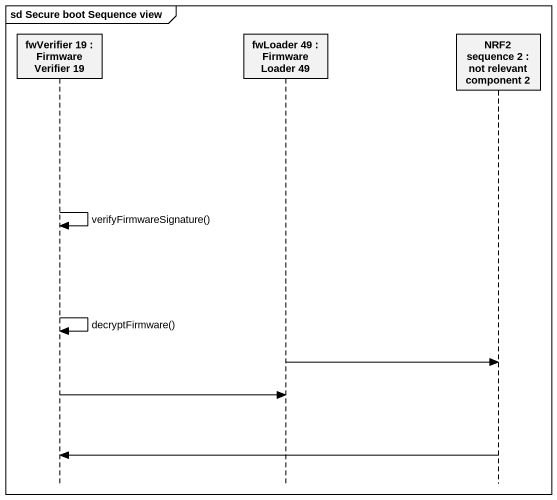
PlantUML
@startuml
mainframe sd Secure boot Sequence view
hide footbox
participant "fwVerifier 19 : Firmware Verifier 19" as fwVerifier_19
participant "fwLoader 49 : Firmware Loader 49" as fwLoader_49
participant "NRF2 sequence 2 : not relevant component 2" as NRF2_sequence_2

fwVerifier_19 -> fwVerifier_19 : verifyFirmwareSignature()
fwVerifier_19 -> fwVerifier_19 : decryptFirmware()
fwLoader_49 -> NRF2_sequence_2
fwVerifier_19 -> fwLoader_49
NRF2_sequence_2 -> fwVerifier_19
@enduml
